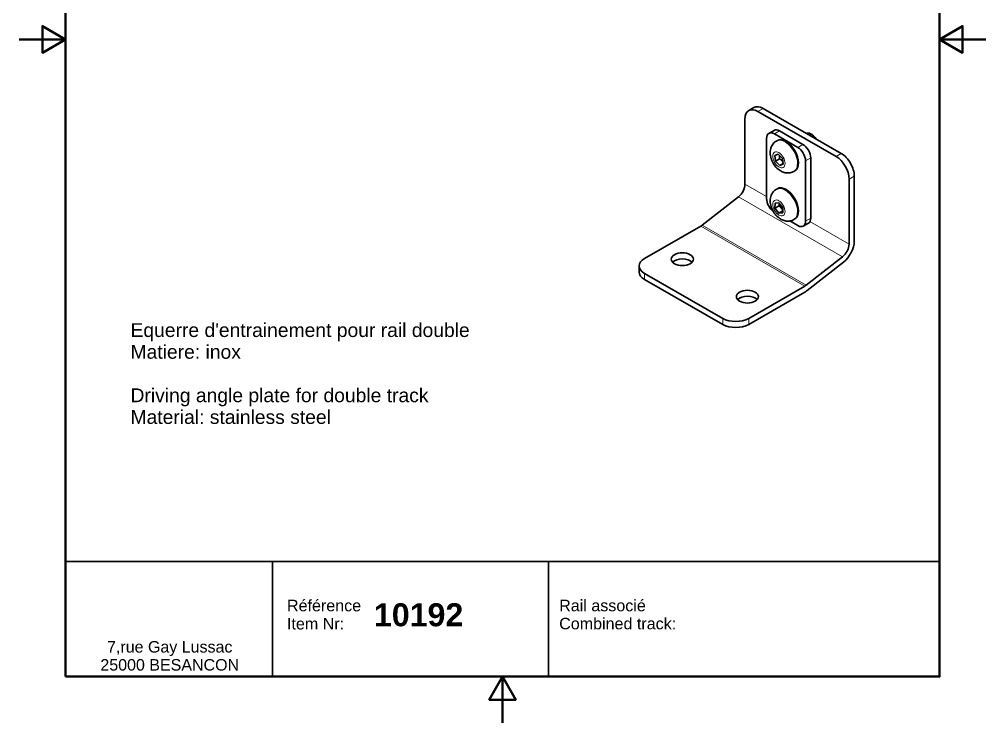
# Model space of a CAD drawing. Header units: millimetres. Extents: x 0 to 210, y 0 to 297.
# Drawn here: x 0 to 210, y 0 to 152.9 of the extents above; entities that cross this region are included whole.
import ezdxf
from ezdxf.enums import TextEntityAlignment as Align

# ---------------------------------------------------------------- set-up
doc = ezdxf.new("R2010")
doc.units = ezdxf.units.MM
for name, color, linetype, lineweight in [('Arêtes tangentes visibles(ISO)', 7, 'Continuous', 18), ('Arêtes visibles(ISO)', 7, 'Continuous', 35), ('Cadre_0', 7, 'Continuous', 50), ("Géométrie d'esquisse(ISO)", 7, 'Continuous', 35), ('Symboles(ISO)', 7, 'Continuous', 18)]:
    doc.layers.add(name, color=color, linetype=linetype, lineweight=lineweight)
doc.styles.add('Courant-ISO', font='arial.ttf')
doc.styles.add('Style de texte49', font='')
doc.styles.get('Style de texte49').set_extended_font_data('Arial', bold=True)

# ---------------------------------------------------------------- blocks, each defined once
blk = doc.blocks.new('Cadres Cadre par défaut')
at = {"layer": 'Cadre_0', "flags": 128}
for points in [[(10, 10), (10, 287), (200, 287), (200, 10), (10, 10)], [(0, 148.5), (10, 148.5), (5, 151.39), (5, 145.61), (10, 148.5)], [(210, 148.5), (200, 148.5), (205, 151.39), (205, 145.61), (200, 148.5)], [(105, 0), (105, 10), (102.11, 5), (107.89, 5), (105, 10)]]:
    blk.add_lwpolyline(points, dxfattribs=at)
blk = doc.blocks.new('Cartouches ISO')
at = {"layer": "Géométrie d'esquisse(ISO)"}
for p, q in [((50.77, 207.61), (50.77, 182.61)), ((50.77, 207.61), (240.77, 207.61)), ((95.77, 207.61), (95.77, 182.61)), ((155.77, 207.61), (155.77, 182.61)), ((240.77, 182.61), (240.77, 207.61)), ((50.77, 182.61), (240.77, 182.61))]:
    blk.add_line(p, q, dxfattribs=at)
at = {"layer": 'Symboles(ISO)', "color": 7, "char_height": 2.5, "attachment_point": 4, "style": 'Courant-ISO'}
for s, insert, width in [('\\fArial|b0|i0;Référence', (98.94, 198.05), 16.1109), ('\\fArial|b0|i0;Rail associé', (158.09, 198.05), 18.8281), ('\\fArial|b0|i0;Item Nr:', (98.94, 194.1), 12.4162), ('\\fArial|b0|i0;Combined track:', (158.09, 194.13), 25.4249)]:
    blk.add_mtext(s, dxfattribs=dict(at, insert=insert, width=width))
at = {"layer": 'Symboles(ISO)', "color": 7, "insert": (73.46, 187.12), "char_height": 2.4892, "width": 44.8115, "attachment_point": 5, "line_spacing_factor": 0.944221, "style": 'Courant-ISO'}
blk.add_mtext('\\fArial|b0|i0;7,rue Gay Lussac\\P25000 BESANCON', dxfattribs=at)
at = {"layer": 'Symboles(ISO)', "color": 7, "style": 'Style de texte49'}
blk.add_attdef('Référence_?_001', (117.83, 193.56), '', height=5, dxfattribs=at)
blk.add_attdef('Rail_associé_?', text='', height=5, dxfattribs=at).set_placement((188.95, 196.09), align=Align.MIDDLE_LEFT)

msp = doc.modelspace()

# ---------------------------------------------------------------- linework, layer by layer
at = {"layer": 'Arêtes tangentes visibles(ISO)'}
for p, q in [((160.514, 132.831), (161.645, 133.483)), ((164.077, 127.966), (165.209, 128.618)), ((170.3, 125.686), (169.169, 125.034)), ((170.866, 122.095), (171.997, 122.746)), ((178.615, 123.71), (177.484, 123.059)), ((180.313, 118.16), (181.444, 118.811)), ((157.685, 117.029), (162.38, 114.325)), ((178.91, 101.259), (156.283, 114.289)), ((171.997, 109.666), (170.866, 109.014)), ((170.706, 94.892), (148.079, 107.922)), ((148.373, 108.122), (171.001, 95.092)), ((171.817, 108.891), (180.313, 103.999)), ((135.881, 96.333), (135.881, 97.641)), ((152.851, 87.868), (152.851, 86.56)), ((158.508, 86.56), (158.508, 87.868))]:
    msp.add_line(p, q, dxfattribs=at)
for centre in [(166.408, 123.106), (166.408, 112.642)]:
    msp.add_ellipse(centre, major_axis=(1.896, -3.293), ratio=0.5780931, start_param=0, end_param=3.1415927, dxfattribs=at)
for centre, major_axis in [((165.067, 122.334), (-0.95, 1.65)), ((165.067, 111.87), (0.95, -1.65))]:
    msp.add_ellipse(centre, major_axis=major_axis, ratio=0.5780931, dxfattribs=at)
at = {"layer": 'Arêtes visibles(ISO)'}
for p, q in [((159.649, 133.679), (158.517, 133.028)), ((160.514, 132.831), (177.484, 123.059)), ((178.615, 123.71), (161.645, 133.483)), ((157.685, 117.029), (157.685, 131.19)), ((164.011, 128.735), (162.88, 128.084)), ((170.3, 125.686), (165.209, 128.618)), ((162.38, 113.901), (162.38, 126.981)), ((164.077, 127.966), (169.169, 125.034)), ((164.512, 126.399), (164.727, 126.523)), ((172.284, 127.799), (172.068, 127.925)), ((164.148, 123.255), (164.901, 123.546)), ((164.314, 122.043), (164.148, 123.255)), ((165.197, 122.551), (164.314, 122.043)), ((165.234, 121.122), (164.314, 122.043)), ((164.901, 123.546), (165.82, 122.625)), ((165.82, 122.625), (165.987, 121.413)), ((170.866, 122.095), (170.866, 109.014)), ((171.997, 109.666), (171.997, 122.746)), ((165.969, 121.545), (165.234, 121.122)), ((165.987, 121.413), (165.234, 121.122)), ((168.304, 119.813), (168.519, 119.937)), ((180.313, 118.16), (180.313, 103.999)), ((181.444, 104.65), (181.444, 118.811)), ((164.512, 115.935), (164.727, 116.058)), ((148.373, 108.122), (156.283, 114.289)), ((164.209, 111.818), (164.229, 112.939)), ((165.091, 112.326), (164.209, 111.818)), ((165.047, 110.749), (164.209, 111.818)), ((164.229, 112.939), (165.087, 112.991)), ((165.087, 112.991), (165.926, 111.921)), ((165.926, 111.921), (165.906, 110.8)), ((165.047, 110.749), (165.914, 111.248)), ((165.906, 110.8), (165.047, 110.749)), ((168.304, 109.349), (168.519, 109.472)), ((135.881, 100.898), (148.079, 107.922)), ((169.169, 108.029), (167.417, 109.038)), ((171.498, 108.563), (170.366, 107.912)), ((178.91, 101.259), (171.001, 95.092)), ((134.709, 97.961), (134.709, 99.269)), ((171.197, 93.916), (179.107, 100.084)), ((152.851, 87.868), (135.881, 97.641)), ((152.851, 86.56), (135.881, 96.333)), ((170.706, 94.892), (158.508, 87.868)), ((170.706, 93.584), (158.508, 86.56))]:
    msp.add_line(p, q, dxfattribs=at)
for centre, major_axis, ratio, start_param, end_param in [((160.514, 129.561), (-1.996, 3.466), 0.5780931, 5.4997209, 7.0705172), ((161.645, 130.213), (-1.996, 3.466), 0.5780931, 5.4997209, 6.2831853), ((164.077, 126.004), (-1.198, 2.08), 0.5780931, 5.4997209, 7.0705172), ((165.209, 126.656), (-1.198, 2.08), 0.5780931, 5.4997209, 6.2831853), ((166.623, 123.23), (-1.896, 3.293), 0.5780931, 3.1415927, 6.2831853), ((172.28, 126.488), (-0.802, 1.393), 0.5780931, 4.6536313, 5.4958534), ((169.169, 123.072), (1.198, -2.08), 0.5780931, 0.7873319, 2.3581282), ((170.3, 123.724), (-1.198, 2.08), 0.5780931, 3.9289245, 5.4997209), ((177.484, 119.789), (1.996, -3.466), 0.5780931, 0.7873319, 2.3581282), ((178.615, 120.44), (-1.996, 3.466), 0.5780931, 3.9289245, 5.4997209), ((155.988, 116.052), (-1.198, -2.08), 0.5780931, 0.9579974, 2.3542608), ((166.623, 112.765), (-1.896, 3.293), 0.5780931, 3.1415927, 6.2831853), ((164.077, 112.923), (-1.198, 2.08), 0.5780931, 0.7873319, 2.2051311), ((170.3, 110.643), (1.198, -2.08), 0.5780931, 0, 0.7873319), ((148.079, 109.884), (-1.198, -2.08), 0.5780931, 0.7834645, 0.9579974), ((169.169, 109.991), (1.198, -2.08), 0.5780931, 5.4997209, 7.0705172), ((178.615, 103.021), (-1.198, -2.08), 0.5780931, 0.9579974, 2.3542608), ((178.615, 103.021), (-1.996, -3.466), 0.5780931, 0.9579974, 2.3542608), ((138.709, 99.269), (-4, 0), 0.5758617, 5.4977871, 7.0685835), ((144.083, 99.427), (-2.4, 0), 0.5758617, 3.6345477, 5.7902303), ((138.709, 97.961), (-4, 0), 0.5758617, 0, 0.7853982), ((170.706, 96.854), (-1.198, -2.08), 0.5780931, 0.7834645, 0.9579974), ((158.225, 91.283), (-2.4, 0), 0.5758617, 3.6345477, 5.7902303), ((170.706, 96.854), (-1.996, -3.466), 0.5780931, 0.7834645, 0.9579974), ((155.68, 89.497), (-4, 0), 0.5758617, 0.7853982, 2.3561945), ((155.68, 88.189), (4, 0), 0.5758617, 3.9269908, 5.4977871)]:
    msp.add_ellipse(centre, major_axis=major_axis, ratio=ratio, start_param=start_param, end_param=end_param, dxfattribs=at)
for centre in [(144.083, 100.735), (158.225, 92.591)]:
    msp.add_ellipse(centre, major_axis=(-2.4, 0), ratio=0.5758617, dxfattribs=at)
for points, knots in [([(171.066, 128.058), (171.173, 128.107), (171.294, 128.131), (171.593, 128.123), (171.774, 128.074), (172.14, 127.894), (172.321, 127.765), (172.661, 127.445), (172.817, 127.258), (172.978, 127.012), (173.004, 126.97), (173.029, 126.927)], [0.11961174, 0.11961174, 0.11961174, 0.11961174, 0.19289533, 0.19289533, 0.2874292, 0.2874292, 0.38068675, 0.38068675, 0.47266766, 0.47266766, 0.49128999, 0.49128999, 0.49128999, 0.49128999]), ([(168.304, 119.813), (168.056, 119.67), (167.783, 119.572), (167.224, 119.463), (166.939, 119.46), (166.353, 119.53), (166.061, 119.62), (165.45, 119.89), (165.149, 120.09), (164.561, 120.586), (164.286, 120.896), (163.815, 121.571), (163.619, 121.938), (163.321, 122.712), (163.218, 123.119), (163.144, 123.96), (163.166, 124.396), (163.405, 125.178), (163.571, 125.519), (164.014, 126.047), (164.248, 126.247), (164.512, 126.399)], [5.1466164, 5.1466164, 5.1466164, 5.1466164, 5.3428967, 5.3428967, 5.5544219, 5.5544219, 5.8141559, 5.8141559, 6.158063, 6.158063, 6.5678781, 6.5678781, 6.9809523, 6.9809523, 7.3952422, 7.3952422, 7.7925455, 7.7925455, 8.0797176, 8.0797176, 8.2882091, 8.2882091, 8.2882091, 8.2882091]), ([(172.028, 127.499), (171.834, 127.657), (171.631, 127.779), (171.431, 127.85), (171.427, 127.852), (171.423, 127.853), (171.418, 127.855)], [-65.88155932, -65.88155932, -65.88155932, -65.88155932, -65.47686715, -65.47686715, -65.47686715, -65.46775736, -65.46775736, -65.46775736, -65.46775736]), ([(168.304, 109.349), (168.056, 109.206), (167.783, 109.107), (167.224, 108.999), (166.939, 108.995), (166.353, 109.065), (166.061, 109.155), (165.45, 109.425), (165.149, 109.625), (164.561, 110.122), (164.286, 110.431), (163.815, 111.107), (163.619, 111.473), (163.321, 112.247), (163.218, 112.655), (163.144, 113.496), (163.166, 113.931), (163.405, 114.714), (163.571, 115.054), (164.014, 115.582), (164.248, 115.783), (164.512, 115.935)], [0.766752, 0.766752, 0.766752, 0.766752, 0.9630322, 0.9630322, 1.1745575, 1.1745575, 1.4342914, 1.4342914, 1.7781985, 1.7781985, 2.1880137, 2.1880137, 2.6010878, 2.6010878, 3.0153777, 3.0153777, 3.412681, 3.412681, 3.6998532, 3.6998532, 3.9083446, 3.9083446, 3.9083446, 3.9083446])]:
    msp.add_open_spline(points, degree=3, knots=knots, dxfattribs=at)
msp.add_open_spline([(171.618, 127.736), (171.67, 127.708), (171.722, 127.678), (171.774, 127.645)], degree=3, dxfattribs=at)
for points, weights in [([(165.179, 123.268), (165.231, 122.96), (165.197, 122.551)], [1.07624915819, 1.08657909534, 1]), ([(165.197, 122.551), (165.652, 122.264), (165.916, 121.926)], [1, 1.11292588787, 1.06098801657]), ([(165.176, 112.878), (165.165, 112.638), (165.091, 112.326)], [1.0765911322, 1.06968740743, 1]), ([(165.091, 112.326), (165.64, 111.882), (165.914, 111.29)], [1, 1.15102723115, 1.00717217181])]:
    msp.add_rational_spline(points, weights, degree=2, dxfattribs=at)

# ---------------------------------------------------------------- block references
msp.add_blockref('Cadres Cadre par défaut', (0, 0))
msp.add_blockref('Cartouches ISO', (-40.772, -172.607)).add_auto_attribs({'Référence_?_001': '10192'})

# ---------------------------------------------------------------- texts
at = {"layer": 'Symboles(ISO)', "color": 7, "insert": (24.163, 86.82), "char_height": 3, "width": 74.86275, "attachment_point": 1, "line_spacing_factor": 0.944221, "style": 'Courant-ISO'}
msp.add_mtext("{Equerre d'entrainement pour rail double\\PMatiere: inox\\P \\PDriving angle plate for double track\\PMaterial: stainless steel}", dxfattribs=at)

doc.saveas('drawing.dxf')
